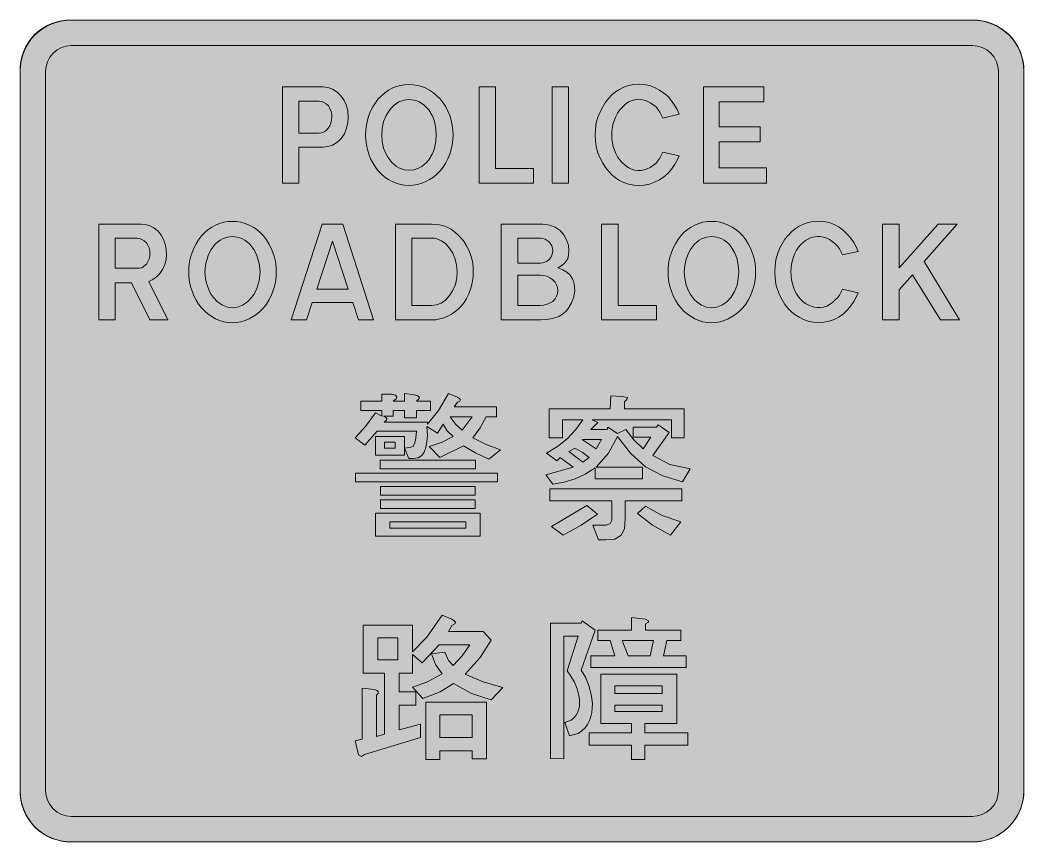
# Model space of a CAD drawing. Header units: metres. Extents: x 129 to 441, y 8 to 264.
import ezdxf

# ---------------------------------------------------------------- set-up
doc = ezdxf.new("R2010")
doc.units = ezdxf.units.M
for name, color, linetype, true_color in [('FILL_BLUE_0000FF', 7, 'Continuous', 0x0000ff), ('FILL_WHITE_FFFFFF', 7, 'Continuous', 0xffffff), ('STROKE_BLUE_0000FF', 7, 'Continuous', 0x0000ff), ('STROKE_WHITE_FFFFFF', 7, 'Continuous', 0xffffff)]:
    doc.layers.add(name, color=color, linetype=linetype, true_color=true_color)

msp = doc.modelspace()

# ---------------------------------------------------------------- hatches: boundary and pattern name
at = {"layer": 'FILL_BLUE_0000FF', "true_color": 0x0000ff}
h = msp.add_hatch(color=7, dxfattribs=at)
h.dxf.hatch_style = 1
h.paths.add_polyline_path([(424.98, 255.6), (426.38, 255.46), (427.84, 255.04), (429.26, 254.31), (430.56, 253.26), (431.61, 251.98), (432.34, 250.61), (432.76, 249.16), (432.9, 247.68), (432.9, 24.3), (432.76, 22.93), (432.36, 21.42), (431.53, 20), (430.56, 18.72), (429.21, 17.69), (427.86, 16.92), (426.35, 16.52), (424.98, 16.38), (144.9, 16.38), (143.42, 16.52), (141.97, 16.94), (140.6, 17.67), (139.32, 18.72), (138.27, 20.02), (137.54, 21.44), (137.12, 22.9), (136.98, 24.3), (136.98, 247.68), (137.12, 249.16), (137.54, 250.61), (138.27, 251.98), (139.32, 253.26), (140.6, 254.31), (141.97, 255.04), (143.42, 255.46), (144.9, 255.6), (424.98, 255.6)])
at = {"layer": 'FILL_WHITE_FFFFFF', "true_color": 0xffffff}
h = msp.add_hatch(color=7, dxfattribs=at)
h.dxf.hatch_style = 1
h.paths.add_polyline_path([(440.75, 22.92), (440.55, 21.49), (440.21, 20.02), (439.74, 18.54), (439.03, 17.09), (438.21, 15.71), (437.26, 14.39), (436.14, 13.14), (434.89, 12.02), (433.57, 11.07), (432.19, 10.26), (430.74, 9.54), (429.26, 9.07), (427.79, 8.73), (426.36, 8.53), (424.98, 8.46), (144.9, 8.46), (143.41, 8.53), (141.93, 8.73), (140.44, 9.07), (138.96, 9.54), (137.51, 10.26), (136.12, 11.07), (134.81, 12.02), (133.56, 13.14), (132.52, 14.39), (131.58, 15.71), (130.78, 17.09), (130.14, 18.54), (129.59, 20.02), (129.26, 21.49), (129.1, 22.92), (129.06, 24.3), (129.06, 247.68), (129.1, 249.17), (129.26, 250.65), (129.59, 252.14), (130.14, 253.62), (130.78, 255.07), (131.58, 256.46), (132.52, 257.77), (133.56, 259.02), (134.81, 260.06), (136.12, 261), (137.51, 261.81), (138.96, 262.44), (140.44, 262.99), (141.93, 263.32), (143.41, 263.48), (144.9, 263.52), (424.98, 263.52), (426.36, 263.48), (427.79, 263.32), (429.26, 262.99), (430.74, 262.44), (432.19, 261.81), (433.57, 261), (434.89, 260.06), (436.14, 259.02), (437.26, 257.77), (438.21, 256.46), (439.03, 255.07), (439.74, 253.62), (440.21, 252.14), (440.55, 250.65), (440.75, 249.17), (440.82, 247.68), (440.82, 24.3), (440.75, 22.92)])
h = msp.add_hatch(color=7, dxfattribs=at)
h.dxf.hatch_style = 1
h.paths.add_polyline_path([(252.5, 243.24), (253.79, 242.88), (255.04, 242.37), (256.25, 241.73), (257.41, 240.96), (258.51, 240.06), (259.56, 239.04), (260.45, 237.85), (261.24, 236.59), (261.92, 235.26), (262.48, 233.87), (262.93, 232.42), (263.26, 230.94), (263.45, 229.42), (263.52, 227.88), (263.45, 226.34), (263.26, 224.82), (262.93, 223.34), (262.48, 221.9), (261.92, 220.5), (261.24, 219.17), (260.45, 217.91), (259.56, 216.72), (258.51, 215.7), (257.41, 214.8), (256.25, 214.03), (255.04, 213.39), (253.79, 212.89), (252.5, 212.52), (251.18, 212.3), (249.84, 212.22), (248.5, 212.3), (247.18, 212.52), (245.9, 212.89), (244.66, 213.39), (243.48, 214.03), (242.35, 214.8), (241.29, 215.7), (240.3, 216.72), (239.41, 217.91), (238.62, 219.17), (237.94, 220.5), (237.37, 221.9), (236.93, 223.34), (236.6, 224.82), (236.41, 226.34), (236.34, 227.88), (236.41, 229.42), (236.6, 230.94), (236.93, 232.42), (237.37, 233.87), (237.94, 235.26), (238.62, 236.59), (239.41, 237.85), (240.3, 239.04), (241.29, 240.06), (242.35, 240.96), (243.48, 241.73), (244.66, 242.37), (245.9, 242.88), (247.18, 243.24), (248.5, 243.47), (249.84, 243.54), (251.18, 243.47), (252.5, 243.24)])
h.paths.add_polyline_path([(246.73, 238.12), (245.97, 237.67), (245.23, 237.11), (244.54, 236.43), (243.9, 235.62), (243.29, 234.78), (242.77, 233.89), (241.92, 232.02), (241.51, 229.88), (241.38, 227.88), (241.51, 225.88), (241.92, 223.74), (242.77, 221.87), (243.29, 220.98), (243.9, 220.14), (244.54, 219.33), (245.23, 218.65), (245.97, 218.09), (246.73, 217.64), (248.3, 217.08), (249.84, 216.9), (251.45, 217.08), (252.25, 217.31), (253.03, 217.64), (253.8, 218.09), (254.55, 218.65), (255.27, 219.33), (255.96, 220.14), (256.99, 221.87), (257.43, 222.8), (257.76, 223.74), (258.16, 225.88), (258.3, 227.88), (258.16, 229.88), (257.76, 232.02), (257.43, 232.96), (256.99, 233.89), (255.96, 235.62), (255.27, 236.43), (254.55, 237.11), (253.8, 237.67), (253.03, 238.12), (252.25, 238.45), (251.45, 238.68), (249.84, 238.86), (248.3, 238.68), (246.73, 238.12)], flags=16)
h = msp.add_hatch(color=7, dxfattribs=at)
h.dxf.hatch_style = 1
h.paths.add_polyline_path([(327.73, 234.97), (326.52, 236.7), (324.79, 237.89), (323.86, 238.35), (322.92, 238.68), (321.87, 238.88), (320.87, 238.93), (319.91, 238.81), (318.96, 238.5), (318.08, 238.14), (317.29, 237.62), (315.9, 236.34), (315.2, 235.54), (314.59, 234.64), (314.06, 233.65), (313.63, 232.58), (313.29, 231.46), (313.04, 230.29), (312.89, 229.09), (312.84, 227.88), (312.89, 226.67), (313.04, 225.47), (313.29, 224.3), (313.63, 223.18), (314.06, 222.11), (314.59, 221.12), (315.2, 220.22), (315.9, 219.42), (317.29, 218.14), (318.08, 217.62), (318.96, 217.26), (319.91, 216.95), (320.87, 216.83), (321.87, 216.88), (322.92, 217.08), (323.86, 217.34), (324.79, 217.8), (326.52, 219.06), (327.73, 220.7), (328.68, 222.48), (333.72, 221.4), (333.11, 220.03), (332.35, 218.63), (331.42, 217.27), (330.3, 216), (329.02, 214.88), (327.62, 213.95), (326.12, 213.19), (324.54, 212.58), (322.92, 212.28), (321.3, 212.18), (319.68, 212.28), (318.06, 212.58), (316.61, 213.08), (315.25, 213.75), (313.98, 214.56), (312.84, 215.46), (311.87, 216.5), (310.9, 217.73), (310, 219.13), (309.24, 220.68), (308.53, 222.36), (308.02, 224.15), (307.72, 226), (307.62, 227.88), (307.72, 229.77), (308.02, 231.62), (308.53, 233.4), (309.24, 235.08), (310, 236.63), (310.9, 238.03), (311.87, 239.26), (312.84, 240.3), (313.98, 241.21), (315.25, 242.01), (316.61, 242.68), (318.06, 243.18), (319.68, 243.48), (321.3, 243.59), (322.92, 243.48), (324.54, 243.18), (326.12, 242.57), (327.62, 241.81), (329.02, 240.88), (330.3, 239.76), (331.42, 238.49), (332.35, 237.13), (333.11, 235.74), (333.72, 234.36), (328.68, 233.1), (327.73, 234.97)])
h = msp.add_hatch(color=7, dxfattribs=at)
h.dxf.hatch_style = 1
h.paths.add_polyline_path([(226.12, 242.06), (227.5, 241.15), (228.78, 239.94), (229.72, 238.57), (230.4, 236.97), (230.8, 235.23), (230.94, 233.46), (230.83, 231.69), (230.47, 229.93), (229.8, 228.27), (229.34, 227.51), (228.78, 226.8), (228.15, 226.12), (227.48, 225.54), (226.06, 224.71), (224.6, 224.24), (223.2, 224.1), (215.64, 224.1), (215.64, 212.94), (210.6, 212.94), (210.6, 242.82), (223.2, 242.82), (224.68, 242.62), (226.12, 242.06)])
h.paths.add_polyline_path([(221.94, 228.42), (222.73, 228.53), (223.47, 228.83), (224.14, 229.3), (224.73, 229.93), (225.22, 230.68), (225.58, 231.53), (225.82, 232.47), (225.9, 233.46), (225.83, 234.3), (225.63, 235.17), (225.29, 236.04), (224.82, 236.88), (224.12, 237.49), (223.38, 237.94), (222.64, 238.22), (221.94, 238.32), (215.64, 238.32), (215.64, 228.42), (221.94, 228.42)], flags=16)
h = msp.add_hatch(color=7, dxfattribs=at)
h.dxf.hatch_style = 1
h.paths.add_polyline_path([(271.62, 242.82), (276.66, 242.82), (276.66, 217.44), (288.54, 217.44), (288.54, 212.94), (271.62, 212.94), (271.62, 242.82)])
h = msp.add_hatch(color=7, dxfattribs=at)
h.dxf.hatch_style = 1
h.paths.add_polyline_path([(299.34, 242.82), (299.34, 212.94), (294.3, 212.94), (294.3, 242.82), (299.34, 242.82)])
h = msp.add_hatch(color=7, dxfattribs=at)
h.dxf.hatch_style = 1
h.paths.add_polyline_path([(341.28, 242.82), (360, 242.82), (360, 238.14), (346.14, 238.14), (346.14, 230.4), (358.92, 230.4), (358.92, 225.72), (346.14, 225.72), (346.14, 217.62), (360.9, 217.62), (360.9, 212.94), (341.28, 212.94), (341.28, 242.82)])
h = msp.add_hatch(color=7, dxfattribs=at)
h.dxf.hatch_style = 1
h.paths.add_polyline_path([(166.68, 200.16), (168.03, 200.05), (169.36, 199.69), (170.65, 199.02), (171.9, 198), (172.88, 196.8), (173.63, 195.41), (174.15, 193.93), (174.42, 192.42), (174.55, 190.8), (174.42, 189.2), (174.02, 187.64), (173.34, 186.12), (172.46, 184.87), (171.45, 183.83), (170.3, 182.98), (169.02, 182.34), (174.96, 170.46), (169.38, 170.46), (163.62, 181.98), (158.58, 181.98), (158.58, 170.46), (153.54, 170.46), (153.54, 200.16), (166.68, 200.16)])
h.paths.add_polyline_path([(166.14, 186.5), (166.86, 186.66), (168.3, 187.74), (168.77, 188.55), (169.11, 189.38), (169.31, 190.25), (169.38, 191.16), (169.31, 192), (169.11, 192.85), (168.77, 193.67), (168.3, 194.4), (167.6, 195.01), (166.86, 195.46), (166.12, 195.74), (165.42, 195.84), (158.58, 195.84), (158.58, 186.48), (165.42, 186.48), (166.14, 186.5)], flags=16)
h = msp.add_hatch(color=7, dxfattribs=at)
h.dxf.hatch_style = 1
h.paths.add_polyline_path([(197.62, 200.76), (198.93, 200.4), (200.21, 199.89), (201.43, 199.25), (202.58, 198.48), (203.67, 197.58), (204.66, 196.56), (205.55, 195.37), (206.34, 194.11), (207.02, 192.78), (207.59, 191.39), (208.03, 189.94), (208.36, 188.46), (208.55, 186.94), (208.62, 185.4), (208.55, 183.85), (208.36, 182.32), (208.03, 180.81), (207.59, 179.35), (207.02, 177.95), (206.34, 176.62), (205.55, 175.38), (204.66, 174.24), (203.67, 173.21), (202.58, 172.29), (201.43, 171.49), (200.21, 170.82), (198.93, 170.28), (197.62, 169.89), (196.29, 169.64), (194.94, 169.56), (193.6, 169.64), (192.29, 169.89), (191, 170.28), (189.77, 170.82), (188.58, 171.49), (187.45, 172.29), (186.39, 173.21), (185.4, 174.24), (184.51, 175.38), (183.72, 176.62), (183.04, 177.95), (182.48, 179.35), (182.03, 180.81), (181.7, 182.32), (181.51, 183.85), (181.44, 185.4), (181.51, 186.94), (181.7, 188.46), (182.03, 189.94), (182.48, 191.39), (183.04, 192.78), (183.72, 194.11), (184.51, 195.37), (185.4, 196.56), (186.39, 197.58), (187.45, 198.48), (188.58, 199.25), (189.77, 199.89), (191, 200.4), (192.29, 200.76), (193.6, 200.99), (194.94, 201.06), (196.29, 200.99), (197.62, 200.76)])
h.paths.add_polyline_path([(191.9, 195.64), (191.15, 195.19), (190.41, 194.63), (189.69, 193.95), (189, 193.14), (188.39, 192.3), (187.9, 191.39), (187.51, 190.41), (187.2, 189.36), (186.86, 188.39), (186.64, 187.38), (186.48, 185.4), (186.64, 183.33), (186.86, 182.31), (187.2, 181.26), (187.9, 179.3), (188.39, 178.35), (189, 177.48), (190.41, 176.06), (191.9, 175.05), (193.43, 174.44), (194.94, 174.24), (195.75, 174.29), (196.55, 174.44), (198.14, 175.05), (199.65, 176.06), (201.06, 177.48), (201.67, 178.32), (202.16, 179.24), (202.55, 180.21), (202.86, 181.26), (203.2, 182.31), (203.42, 183.33), (203.58, 185.4), (203.42, 187.38), (203.2, 188.39), (202.86, 189.36), (202.55, 190.41), (202.16, 191.39), (201.67, 192.3), (201.06, 193.14), (200.37, 193.95), (199.65, 194.63), (198.9, 195.19), (198.14, 195.64), (197.35, 195.97), (196.55, 196.2), (194.94, 196.38), (193.43, 196.2), (191.9, 195.64)], flags=16)
h = msp.add_hatch(color=7, dxfattribs=at)
h.dxf.hatch_style = 1
h.paths.add_polyline_path([(238.86, 170.46), (234.18, 170.46), (232.38, 175.86), (219.78, 175.86), (217.98, 170.46), (213.3, 170.46), (222.84, 200.16), (229.32, 200.16), (238.86, 170.46)])
h.paths.add_polyline_path([(221.22, 180), (230.94, 180), (226.08, 194.94), (221.22, 180)], flags=16)
h = msp.add_hatch(color=7, dxfattribs=at)
h.dxf.hatch_style = 1
h.paths.add_polyline_path([(259.29, 199.98), (260.51, 199.71), (261.72, 199.26), (262.9, 198.63), (264.02, 197.82), (265.06, 196.88), (266.04, 195.84), (266.95, 194.7), (267.75, 193.46), (268.42, 192.15), (268.92, 190.8), (269.36, 189.45), (269.64, 188.1), (269.78, 186.75), (269.82, 185.4), (269.76, 183.93), (269.58, 182.48), (269.29, 181.06), (268.88, 179.69), (268.34, 178.36), (267.69, 177.1), (266.93, 175.9), (266.04, 174.78), (265.11, 173.82), (264.1, 172.97), (263.01, 172.23), (261.86, 171.61), (260.65, 171.12), (259.41, 170.76), (258.14, 170.54), (256.86, 170.46), (245.7, 170.46), (245.7, 200.16), (256.86, 200.16), (258.08, 200.12), (259.29, 199.98)])
h.paths.add_polyline_path([(250.74, 174.96), (256.86, 174.96), (258.34, 175.14), (259.79, 175.68), (261.16, 176.63), (262.44, 178.02), (263.48, 179.66), (263.91, 180.53), (264.24, 181.44), (264.65, 183.49), (264.78, 185.4), (264.62, 187.41), (264.15, 189.36), (263.41, 191.17), (262.44, 192.78), (261.26, 194.09), (259.92, 195.05), (258.44, 195.64), (257.66, 195.79), (256.86, 195.84), (250.74, 195.84), (250.74, 174.96)], flags=16)
h = msp.add_hatch(color=7, dxfattribs=at)
h.dxf.hatch_style = 1
h.paths.add_polyline_path([(299.9, 184.36), (300.6, 183.24), (300.94, 182.4), (301.16, 181.51), (301.32, 179.64), (300.99, 177.63), (300.31, 175.73), (299.32, 174.02), (298.73, 173.28), (298.08, 172.62), (297.24, 172.01), (296.34, 171.52), (294.46, 170.87), (292.54, 170.55), (290.7, 170.46), (278.46, 170.46), (278.46, 200.16), (289.08, 200.16), (291.45, 200.23), (292.51, 200.12), (293.49, 199.91), (294.4, 199.61), (295.26, 199.22), (296.82, 198.18), (297.93, 196.84), (298.78, 195.3), (299.33, 193.62), (299.52, 191.88), (299.41, 190.71), (299.16, 189.54), (298.66, 188.66), (297.97, 187.9), (297.11, 187.24), (296.1, 186.66), (297.61, 186.05), (298.89, 185.29), (299.9, 184.36)])
h.paths.add_polyline_path([(292.05, 188.37), (292.72, 188.71), (293.4, 189.18), (293.87, 189.86), (294.21, 190.53), (294.41, 191.21), (294.48, 191.88), (294.4, 192.67), (294.17, 193.41), (293.81, 194.08), (293.33, 194.67), (292.77, 195.16), (292.13, 195.53), (291.43, 195.76), (290.7, 195.84), (283.68, 195.84), (283.68, 188.1), (290.7, 188.1), (291.37, 188.17), (292.05, 188.37)], flags=16)
h.paths.add_polyline_path([(292.72, 175.32), (293.64, 175.72), (294.48, 176.22), (295.19, 176.96), (295.69, 177.8), (296, 178.7), (296.1, 179.64), (296, 180.48), (295.69, 181.33), (295.19, 182.15), (294.48, 182.88), (293.61, 183.56), (292.66, 184.01), (291.67, 184.25), (290.7, 184.32), (283.68, 184.32), (283.68, 174.96), (290.7, 174.96), (291.75, 175.06), (292.72, 175.32)], flags=16)
h = msp.add_hatch(color=7, dxfattribs=at)
h.dxf.hatch_style = 1
h.paths.add_polyline_path([(309.6, 200.16), (314.82, 200.16), (314.82, 174.96), (326.7, 174.96), (326.7, 170.46), (309.6, 170.46), (309.6, 200.16)])
h = msp.add_hatch(color=7, dxfattribs=at)
h.dxf.hatch_style = 1
h.paths.add_polyline_path([(346.46, 200.76), (347.75, 200.4), (349, 199.89), (350.21, 199.25), (351.37, 198.48), (352.47, 197.58), (353.52, 196.56), (354.41, 195.37), (355.2, 194.11), (355.88, 192.78), (356.44, 191.39), (356.89, 189.94), (357.22, 188.46), (357.41, 186.94), (357.48, 185.4), (357.41, 183.85), (357.22, 182.32), (356.89, 180.81), (356.44, 179.35), (355.88, 177.95), (355.2, 176.62), (354.41, 175.38), (353.52, 174.24), (352.47, 173.21), (351.37, 172.29), (350.21, 171.49), (349, 170.82), (347.75, 170.28), (346.46, 169.89), (345.14, 169.64), (343.8, 169.56), (342.46, 169.64), (341.14, 169.89), (339.86, 170.28), (338.62, 170.82), (337.44, 171.49), (336.31, 172.29), (335.25, 173.21), (334.26, 174.24), (333.37, 175.38), (332.58, 176.62), (331.9, 177.95), (331.33, 179.35), (330.89, 180.81), (330.56, 182.32), (330.37, 183.85), (330.3, 185.4), (330.37, 186.94), (330.56, 188.46), (330.89, 189.94), (331.33, 191.39), (331.9, 192.78), (332.58, 194.11), (333.37, 195.37), (334.26, 196.56), (335.25, 197.58), (336.31, 198.48), (337.44, 199.25), (338.62, 199.89), (339.86, 200.4), (341.14, 200.76), (342.46, 200.99), (343.8, 201.06), (345.14, 200.99), (346.46, 200.76)])
h.paths.add_polyline_path([(340.69, 195.64), (339.93, 195.19), (339.19, 194.63), (338.5, 193.95), (337.86, 193.14), (337.25, 192.3), (336.73, 191.39), (335.88, 189.36), (335.47, 187.38), (335.34, 185.4), (335.47, 183.33), (335.88, 181.26), (336.73, 179.3), (337.25, 178.35), (337.86, 177.48), (338.5, 176.72), (339.19, 176.06), (339.93, 175.51), (340.69, 175.05), (342.26, 174.44), (343.8, 174.24), (344.61, 174.29), (345.41, 174.44), (346.99, 175.05), (348.51, 176.06), (349.92, 177.48), (350.95, 179.3), (351.72, 181.26), (352.12, 183.33), (352.26, 185.4), (352.12, 187.38), (351.72, 189.36), (351.39, 190.41), (350.95, 191.39), (349.92, 193.14), (349.23, 193.95), (348.51, 194.63), (347.76, 195.19), (346.99, 195.64), (346.21, 195.97), (345.41, 196.2), (343.8, 196.38), (342.26, 196.2), (340.69, 195.64)], flags=16)
h = msp.add_hatch(color=7, dxfattribs=at)
h.dxf.hatch_style = 1
h.paths.add_polyline_path([(383.51, 192.49), (382.89, 193.38), (382.14, 194.22), (380.47, 195.41), (379.56, 195.87), (378.54, 196.2), (377.59, 196.38), (376.65, 196.38), (374.76, 196.02), (373, 195.08), (371.52, 193.86), (370.82, 193.01), (370.21, 192.08), (369.68, 191.09), (369.25, 190.04), (368.91, 188.93), (368.66, 187.79), (368.51, 186.61), (368.46, 185.4), (368.51, 184.14), (368.66, 182.91), (368.91, 181.73), (369.25, 180.61), (369.68, 179.54), (370.21, 178.54), (370.82, 177.61), (371.52, 176.76), (372.23, 176.12), (373, 175.57), (373.85, 175.12), (374.76, 174.78), (375.7, 174.47), (376.65, 174.33), (377.59, 174.33), (378.54, 174.42), (379.56, 174.76), (380.47, 175.23), (381.32, 175.84), (382.14, 176.58), (382.89, 177.32), (383.51, 178.16), (384.48, 180), (389.34, 178.92), (388.73, 177.55), (387.97, 176.15), (387.04, 174.79), (385.92, 173.52), (384.74, 172.38), (383.4, 171.41), (381.92, 170.64), (380.34, 170.1), (378.69, 169.72), (377.03, 169.63), (375.4, 169.77), (373.86, 170.1), (372.34, 170.6), (370.98, 171.27), (369.76, 172.08), (368.64, 172.98), (367.59, 174.02), (366.61, 175.25), (365.7, 176.65), (364.86, 178.2), (364.26, 179.86), (363.8, 181.6), (363.52, 183.44), (363.42, 185.4), (363.52, 187.29), (363.8, 189.14), (364.26, 190.92), (364.86, 192.6), (365.7, 194.13), (366.61, 195.48), (367.59, 196.7), (368.64, 197.82), (369.76, 198.73), (370.98, 199.53), (372.34, 200.2), (373.86, 200.7), (375.4, 201), (377.03, 201.11), (378.69, 201), (380.34, 200.7), (381.92, 200.06), (383.4, 199.24), (384.74, 198.25), (385.92, 197.1), (387.04, 195.85), (387.97, 194.54), (388.73, 193.15), (389.34, 191.7), (384.48, 190.62), (383.51, 192.49)])
h = msp.add_hatch(color=7, dxfattribs=at)
h.dxf.hatch_style = 1
h.paths.add_polyline_path([(406.26, 184.5), (402.12, 179.82), (402.12, 170.46), (396.9, 170.46), (396.9, 200.16), (402.12, 200.16), (402.12, 186.66), (414.18, 200.16), (420.12, 200.16), (409.86, 188.64), (420.84, 170.46), (414.9, 170.46), (406.26, 184.5)])
h = msp.add_hatch(color=7, dxfattribs=at)
h.dxf.hatch_style = 1
h.paths.add_polyline_path([(241.38, 147.42), (244.44, 147.42), (245.7, 147.06), (246.06, 146.52), (245.88, 145.98), (244.98, 145.26), (248.4, 145.26), (248.4, 147.6), (251.46, 147.24), (252.54, 146.88), (253.08, 146.34), (252.9, 145.98), (252.18, 145.26), (256.5, 145.26), (256.5, 142.38), (252.18, 142.38), (252.18, 140.04), (248.4, 140.04), (248.4, 142.38), (244.98, 142.38), (244.98, 140.58), (241.92, 140.58), (242.64, 140.22), (243, 139.86), (242.82, 139.32), (242.1, 138.78), (255.6, 138.78), (255.6, 138.06), (259.02, 142.38), (262.08, 147.6), (264.96, 146.52), (265.68, 145.98), (265.86, 145.62), (265.68, 145.26), (264.96, 144.9), (263.88, 143.46), (277.02, 143.46), (277.02, 140.4), (273.78, 140.4), (271.98, 136.98), (269.64, 133.92), (273.78, 131.76), (278.28, 130.14), (274.68, 127.26), (270.54, 129.24), (266.76, 131.4), (259.38, 127.8), (256.14, 131.22), (260.1, 132.48), (263.52, 134.28), (261.72, 136.08), (260.46, 138.06), (258.66, 135.36), (255.42, 137.34), (255.6, 134.64), (255.42, 132.66), (255.06, 130.86), (254.52, 129.42), (253.8, 128.34), (252.72, 127.62), (251.28, 127.44), (249.84, 127.44), (248.4, 130.68), (250.02, 130.86), (251.1, 131.22), (251.64, 132.3), (252, 133.74), (252.18, 135.9), (239.94, 135.9), (236.16, 131.58), (233.1, 133.92), (236.34, 137.34), (239.4, 141.66), (241.38, 140.58), (241.38, 142.38), (234.9, 142.38), (234.9, 145.26), (241.38, 145.26), (241.38, 147.42)])
h.paths.add_polyline_path([(266.4, 136.26), (269.46, 140.4), (262.62, 140.4), (264.24, 138.06), (266.4, 136.26)], flags=16)
h = msp.add_hatch(color=7, dxfattribs=at)
h.dxf.hatch_style = 1
h.paths.add_polyline_path([(317.7, 146.34), (317.52, 145.8), (316.8, 145.08), (316.8, 142.92), (335.34, 142.92), (335.34, 133.92), (331.38, 133.92), (331.38, 139.5), (306.72, 139.5), (308.52, 138.6), (306.36, 136.44), (311.4, 136.44), (311.58, 137.16), (314.64, 135.18), (317.16, 136.44), (319.68, 133.2), (322.56, 130.5), (324.9, 134.1), (319.5, 134.1), (319.5, 137.16), (326.7, 137.16), (327.24, 137.88), (330.66, 135.54), (325.62, 128.34), (330.84, 125.64), (337.14, 124.2), (334.8, 120.24), (328.68, 122.04), (323.28, 124.92), (318.6, 129.06), (314.64, 134.28), (311.76, 129.06), (307.98, 124.74), (322.38, 124.74), (322.38, 121.14), (307.62, 121.14), (307.62, 124.56), (304.56, 122.58), (301.5, 121.14), (298.08, 120.06), (294.48, 119.52), (292.32, 122.4), (300.78, 124.74), (296.82, 127.8), (295.74, 126.72), (292.5, 129.06), (295.92, 131.22), (298.98, 133.56), (301.68, 136.44), (303.84, 139.5), (297.54, 139.5), (297.54, 133.92), (293.4, 133.92), (293.4, 142.92), (312.3, 142.92), (312.48, 146.88), (315.9, 146.7), (317.16, 146.52), (317.7, 146.34)])
h.paths.add_polyline_path([(303.66, 133.38), (307.98, 130.5), (309.6, 133.38), (303.66, 133.38)], flags=16)
h.paths.add_polyline_path([(305.82, 127.8), (303.66, 129.42), (301.32, 130.68), (299.52, 129.6), (303.84, 126.36), (305.82, 127.8)], flags=16)
h = msp.add_hatch(color=7, dxfattribs=at)
h.dxf.hatch_style = 1
h.paths.add_polyline_path([(248.4, 128.52), (239.4, 128.52), (239.4, 134.28), (248.4, 134.28), (248.4, 128.52)])
h.paths.add_polyline_path([(245.52, 132.48), (242.28, 132.48), (242.28, 130.68), (245.52, 130.68), (245.52, 132.48)], flags=16)
h = msp.add_hatch(color=7, dxfattribs=at)
h.dxf.hatch_style = 1
h.paths.add_polyline_path([(270.54, 126.9), (270.54, 124.2), (240.84, 124.2), (240.84, 126.9), (270.54, 126.9)])
h = msp.add_hatch(color=7, dxfattribs=at)
h.dxf.hatch_style = 1
h.paths.add_polyline_path([(277.38, 122.94), (277.38, 120.24), (233.28, 120.24), (233.28, 122.94), (277.38, 122.94)])
h = msp.add_hatch(color=7, dxfattribs=at)
h.dxf.hatch_style = 1
h.paths.add_polyline_path([(270.36, 118.8), (270.36, 116.1), (241.02, 116.1), (241.02, 118.8), (270.36, 118.8)])
h = msp.add_hatch(color=7, dxfattribs=at)
h.dxf.hatch_style = 1
h.paths.add_polyline_path([(334.62, 118.08), (334.62, 114.3), (316.98, 114.3), (316.98, 108.72), (316.8, 105.66), (315.72, 103.68), (313.74, 102.42), (311.04, 102.24), (308.7, 102.24), (306.9, 106.74), (311.22, 106.74), (312.3, 107.28), (312.84, 108.36), (312.84, 114.3), (293.58, 114.3), (293.58, 118.08), (334.62, 118.08)])
h = msp.add_hatch(color=7, dxfattribs=at)
h.dxf.hatch_style = 1
h.paths.add_polyline_path([(270.36, 114.66), (270.36, 111.96), (241.02, 111.96), (241.02, 114.66), (270.36, 114.66)])
h = msp.add_hatch(color=7, dxfattribs=at)
h.dxf.hatch_style = 1
h.paths.add_polyline_path([(303.3, 106.74), (297.72, 103.68), (294.12, 106.38), (305.1, 112.86), (308.34, 110.16), (303.3, 106.74)])
h = msp.add_hatch(color=7, dxfattribs=at)
h.dxf.hatch_style = 1
h.paths.add_polyline_path([(328.5, 109.8), (334.26, 107.82), (331.02, 103.68), (325.44, 106.74), (320.76, 110.34), (323.28, 112.68), (328.5, 109.8)])
h = msp.add_hatch(color=7, dxfattribs=at)
h.dxf.hatch_style = 1
h.paths.add_polyline_path([(271.98, 103.32), (239.4, 103.32), (239.4, 110.52), (271.98, 110.52), (271.98, 103.32)])
h.paths.add_polyline_path([(267.48, 107.82), (243.9, 107.82), (243.9, 105.84), (267.48, 105.84), (267.48, 107.82)], flags=16)
h = msp.add_hatch(color=7, dxfattribs=at)
h.dxf.hatch_style = 1
h.paths.add_polyline_path([(250.92, 75.78), (250.92, 67.5), (255.42, 72), (260.1, 78.84), (263.16, 77.58), (263.88, 77.04), (264.24, 76.68), (264.06, 76.14), (263.16, 75.6), (262.08, 73.8), (272.88, 73.8), (275.4, 71.1), (271.98, 65.7), (267.3, 60.48), (272.88, 58.14), (279, 56.34), (275.4, 52.56), (269.28, 54.54), (263.7, 57.6), (259.56, 55.08), (254.16, 52.92), (250.92, 56.52), (255.6, 58.14), (260.1, 60.66), (258.12, 63.54), (256.86, 66.78), (261, 67.32), (262.08, 64.8), (263.52, 63.18), (266.4, 66.24), (268.74, 69.66), (259.2, 69.66), (253.98, 64.08), (250.92, 66.6), (250.92, 60.84), (246.78, 60.84), (246.78, 55.08), (252, 55.08), (252, 50.94), (246.78, 50.94), (246.78, 43.2), (253.44, 45), (253.44, 40.86), (235.98, 35.64), (235.08, 34.92), (234.18, 35.46), (233.1, 39.78), (235.26, 40.32), (235.26, 56.16), (239.04, 55.8), (239.94, 55.44), (240.3, 55.08), (240.3, 54.54), (239.76, 54), (239.76, 41.22), (242.28, 41.94), (242.28, 60.84), (235.62, 60.84), (235.62, 75.78), (250.92, 75.78)])
h.paths.add_polyline_path([(246.42, 71.82), (240.12, 71.82), (240.12, 64.98), (246.42, 64.98), (246.42, 71.82)], flags=16)
h = msp.add_hatch(color=7, dxfattribs=at)
h.dxf.hatch_style = 1
h.paths.add_polyline_path([(318.96, 78.12), (321.48, 77.76), (323.28, 77.58), (324.18, 77.04), (324.18, 76.68), (323.28, 76.14), (323.28, 74.16), (334.26, 74.16), (334.26, 70.92), (329.94, 70.92), (328.86, 66.24), (335.88, 66.24), (335.88, 62.64), (306.36, 62.64), (306.36, 66.24), (313.74, 66.24), (312.3, 70.92), (308.52, 70.92), (308.52, 74.16), (318.96, 74.16), (318.96, 78.12)])
h.paths.add_polyline_path([(316.08, 70.92), (317.88, 66.24), (324.72, 66.24), (325.8, 70.92), (316.08, 70.92)], flags=16)
h = msp.add_hatch(color=7, dxfattribs=at)
h.dxf.hatch_style = 1
h.paths.add_polyline_path([(293.76, 76.32), (303.3, 76.32), (303.66, 77.04), (307.62, 74.16), (303.3, 61.74), (304.62, 59.55), (305.69, 57), (306.45, 54.25), (306.67, 52.84), (306.79, 51.43), (306.78, 50.03), (306.64, 48.67), (306.36, 47.35), (305.92, 46.1), (305.31, 44.94), (304.53, 43.88), (303.57, 42.93), (302.4, 42.12), (299.7, 41.4), (298.26, 45.54), (300.24, 46.26), (301.08, 47.01), (301.74, 47.84), (302.23, 48.74), (302.57, 49.69), (302.77, 50.69), (302.84, 51.73), (302.8, 52.79), (302.64, 53.86), (302.06, 55.99), (301.2, 58.05), (300.14, 59.93), (298.98, 61.56), (302.4, 72.36), (297.9, 72.36), (297.9, 34.2), (293.76, 34.38), (293.76, 76.32)])
h = msp.add_hatch(color=7, dxfattribs=at)
h.dxf.hatch_style = 1
h.paths.add_polyline_path([(333, 60.48), (333, 45.18), (323.1, 45.18), (323.1, 42.3), (336.42, 42.3), (336.42, 38.52), (323.1, 38.52), (323.1, 34.02), (318.96, 34.02), (318.96, 38.52), (305.82, 38.52), (305.82, 42.3), (318.96, 42.3), (318.96, 45.18), (309.42, 45.18), (309.42, 60.48), (333, 60.48)])
h.paths.add_polyline_path([(313.74, 50.94), (313.74, 48.96), (328.5, 48.96), (328.5, 50.94), (313.74, 50.94)], flags=16)
h.paths.add_polyline_path([(328.5, 56.88), (313.74, 56.88), (313.74, 54.54), (328.5, 54.54), (328.5, 56.88)], flags=16)
h = msp.add_hatch(color=7, dxfattribs=at)
h.dxf.hatch_style = 1
h.paths.add_polyline_path([(273.96, 51.84), (273.96, 34.2), (269.46, 34.2), (269.46, 36.72), (259.38, 36.72), (259.38, 34.02), (255.06, 34.02), (255.06, 51.84), (273.96, 51.84)])
h.paths.add_polyline_path([(269.46, 47.88), (259.38, 47.88), (259.38, 40.86), (269.46, 40.86), (269.46, 47.88)], flags=16)

# ---------------------------------------------------------------- linework, layer by layer
at = {"layer": 'FILL_BLUE_0000FF', "lineweight": 0, "true_color": 0x0000ff}
msp.add_lwpolyline([(424.98, 255.6), (426.38, 255.46), (427.84, 255.04), (429.26, 254.31), (430.56, 253.26), (431.61, 251.98), (432.34, 250.61), (432.76, 249.16), (432.9, 247.68), (432.9, 24.3), (432.76, 22.93), (432.36, 21.42), (431.53, 20), (430.56, 18.72), (429.21, 17.69), (427.86, 16.92), (426.35, 16.52), (424.98, 16.38), (144.9, 16.38), (143.42, 16.52), (141.97, 16.94), (140.6, 17.67), (139.32, 18.72), (138.27, 20.02), (137.54, 21.44), (137.12, 22.9), (136.98, 24.3), (136.98, 247.68), (137.12, 249.16), (137.54, 250.61), (138.27, 251.98), (139.32, 253.26), (140.6, 254.31), (141.97, 255.04), (143.42, 255.46), (144.9, 255.6)], close=True, dxfattribs=at)
at = {"layer": 'FILL_WHITE_FFFFFF', "lineweight": 0, "true_color": 0xffffff}
for points in [[(440.75, 22.92), (440.55, 21.49), (440.21, 20.02), (439.74, 18.54), (439.03, 17.09), (438.21, 15.71), (437.26, 14.39), (436.14, 13.14), (434.89, 12.02), (433.57, 11.07), (432.19, 10.26), (430.74, 9.54), (429.26, 9.07), (427.79, 8.73), (426.36, 8.53), (424.98, 8.46), (144.9, 8.46), (143.41, 8.53), (141.93, 8.73), (140.44, 9.07), (138.96, 9.54), (137.51, 10.26), (136.12, 11.07), (134.81, 12.02), (133.56, 13.14), (132.52, 14.39), (131.58, 15.71), (130.78, 17.09), (130.14, 18.54), (129.59, 20.02), (129.26, 21.49), (129.1, 22.92), (129.06, 24.3), (129.06, 247.68), (129.1, 249.17), (129.26, 250.65), (129.59, 252.14), (130.14, 253.62), (130.78, 255.07), (131.58, 256.46), (132.52, 257.77), (133.56, 259.02), (134.81, 260.06), (136.12, 261), (137.51, 261.81), (138.96, 262.44), (140.44, 262.99), (141.93, 263.32), (143.41, 263.48), (144.9, 263.52), (424.98, 263.52), (426.36, 263.48), (427.79, 263.32), (429.26, 262.99), (430.74, 262.44), (432.19, 261.81), (433.57, 261), (434.89, 260.06), (436.14, 259.02), (437.26, 257.77), (438.21, 256.46), (439.03, 255.07), (439.74, 253.62), (440.21, 252.14), (440.55, 250.65), (440.75, 249.17), (440.82, 247.68), (440.82, 24.3)], [(252.5, 243.24), (253.79, 242.88), (255.04, 242.37), (256.25, 241.73), (257.41, 240.96), (258.51, 240.06), (259.56, 239.04), (260.45, 237.85), (261.24, 236.59), (261.92, 235.26), (262.48, 233.87), (262.93, 232.42), (263.26, 230.94), (263.45, 229.42), (263.52, 227.88), (263.45, 226.34), (263.26, 224.82), (262.93, 223.34), (262.48, 221.9), (261.92, 220.5), (261.24, 219.17), (260.45, 217.91), (259.56, 216.72), (258.51, 215.7), (257.41, 214.8), (256.25, 214.03), (255.04, 213.39), (253.79, 212.89), (252.5, 212.52), (251.18, 212.3), (249.84, 212.22), (248.5, 212.3), (247.18, 212.52), (245.9, 212.89), (244.66, 213.39), (243.48, 214.03), (242.35, 214.8), (241.29, 215.7), (240.3, 216.72), (239.41, 217.91), (238.62, 219.17), (237.94, 220.5), (237.37, 221.9), (236.93, 223.34), (236.6, 224.82), (236.41, 226.34), (236.34, 227.88), (236.41, 229.42), (236.6, 230.94), (236.93, 232.42), (237.37, 233.87), (237.94, 235.26), (238.62, 236.59), (239.41, 237.85), (240.3, 239.04), (241.29, 240.06), (242.35, 240.96), (243.48, 241.73), (244.66, 242.37), (245.9, 242.88), (247.18, 243.24), (248.5, 243.47), (249.84, 243.54), (251.18, 243.47)], [(327.73, 234.97), (326.52, 236.7), (324.79, 237.89), (323.86, 238.35), (322.92, 238.68), (321.87, 238.88), (320.87, 238.93), (319.91, 238.81), (318.96, 238.5), (318.08, 238.14), (317.29, 237.62), (315.9, 236.34), (315.2, 235.54), (314.59, 234.64), (314.06, 233.65), (313.63, 232.58), (313.29, 231.46), (313.04, 230.29), (312.89, 229.09), (312.84, 227.88), (312.89, 226.67), (313.04, 225.47), (313.29, 224.3), (313.63, 223.18), (314.06, 222.11), (314.59, 221.12), (315.2, 220.22), (315.9, 219.42), (317.29, 218.14), (318.08, 217.62), (318.96, 217.26), (319.91, 216.95), (320.87, 216.83), (321.87, 216.88), (322.92, 217.08), (323.86, 217.34), (324.79, 217.8), (326.52, 219.06), (327.73, 220.7), (328.68, 222.48), (333.72, 221.4), (333.11, 220.03), (332.35, 218.63), (331.42, 217.27), (330.3, 216), (329.02, 214.88), (327.62, 213.95), (326.12, 213.19), (324.54, 212.58), (322.92, 212.28), (321.3, 212.18), (319.68, 212.28), (318.06, 212.58), (316.61, 213.08), (315.25, 213.75), (313.98, 214.56), (312.84, 215.46), (311.87, 216.5), (310.9, 217.73), (310, 219.13), (309.24, 220.68), (308.53, 222.36), (308.02, 224.15), (307.72, 226), (307.62, 227.88), (307.72, 229.77), (308.02, 231.62), (308.53, 233.4), (309.24, 235.08), (310, 236.63), (310.9, 238.03), (311.87, 239.26), (312.84, 240.3), (313.98, 241.21), (315.25, 242.01), (316.61, 242.68), (318.06, 243.18), (319.68, 243.48), (321.3, 243.59), (322.92, 243.48), (324.54, 243.18), (326.12, 242.57), (327.62, 241.81), (329.02, 240.88), (330.3, 239.76), (331.42, 238.49), (332.35, 237.13), (333.11, 235.74), (333.72, 234.36), (328.68, 233.1)], [(226.12, 242.06), (227.5, 241.15), (228.78, 239.94), (229.72, 238.57), (230.4, 236.97), (230.8, 235.23), (230.94, 233.46), (230.83, 231.69), (230.47, 229.93), (229.8, 228.27), (229.34, 227.51), (228.78, 226.8), (228.15, 226.12), (227.48, 225.54), (226.06, 224.71), (224.6, 224.24), (223.2, 224.1), (215.64, 224.1), (215.64, 212.94), (210.6, 212.94), (210.6, 242.82), (223.2, 242.82), (224.68, 242.62)], [(271.62, 242.82), (276.66, 242.82), (276.66, 217.44), (288.54, 217.44), (288.54, 212.94), (271.62, 212.94)], [(299.34, 242.82), (299.34, 212.94), (294.3, 212.94), (294.3, 242.82)], [(341.28, 242.82), (360, 242.82), (360, 238.14), (346.14, 238.14), (346.14, 230.4), (358.92, 230.4), (358.92, 225.72), (346.14, 225.72), (346.14, 217.62), (360.9, 217.62), (360.9, 212.94), (341.28, 212.94)], [(221.94, 228.42), (222.73, 228.53), (223.47, 228.83), (224.14, 229.3), (224.73, 229.93), (225.22, 230.68), (225.58, 231.53), (225.82, 232.47), (225.9, 233.46), (225.83, 234.3), (225.63, 235.17), (225.29, 236.04), (224.82, 236.88), (224.12, 237.49), (223.38, 237.94), (222.64, 238.22), (221.94, 238.32), (215.64, 238.32), (215.64, 228.42)], [(246.73, 238.12), (245.97, 237.67), (245.23, 237.11), (244.54, 236.43), (243.9, 235.62), (243.29, 234.78), (242.77, 233.89), (241.92, 232.02), (241.51, 229.88), (241.38, 227.88), (241.51, 225.88), (241.92, 223.74), (242.77, 221.87), (243.29, 220.98), (243.9, 220.14), (244.54, 219.33), (245.23, 218.65), (245.97, 218.09), (246.73, 217.64), (248.3, 217.08), (249.84, 216.9), (251.45, 217.08), (252.25, 217.31), (253.03, 217.64), (253.8, 218.09), (254.55, 218.65), (255.27, 219.33), (255.96, 220.14), (256.99, 221.87), (257.43, 222.8), (257.76, 223.74), (258.16, 225.88), (258.3, 227.88), (258.16, 229.88), (257.76, 232.02), (257.43, 232.96), (256.99, 233.89), (255.96, 235.62), (255.27, 236.43), (254.55, 237.11), (253.8, 237.67), (253.03, 238.12), (252.25, 238.45), (251.45, 238.68), (249.84, 238.86), (248.3, 238.68)], [(166.68, 200.16), (168.03, 200.05), (169.36, 199.69), (170.65, 199.02), (171.9, 198), (172.88, 196.8), (173.63, 195.41), (174.15, 193.93), (174.42, 192.42), (174.55, 190.8), (174.42, 189.2), (174.02, 187.64), (173.34, 186.12), (172.46, 184.87), (171.45, 183.83), (170.3, 182.98), (169.02, 182.34), (174.96, 170.46), (169.38, 170.46), (163.62, 181.98), (158.58, 181.98), (158.58, 170.46), (153.54, 170.46), (153.54, 200.16)], [(197.62, 200.76), (198.93, 200.4), (200.21, 199.89), (201.43, 199.25), (202.58, 198.48), (203.67, 197.58), (204.66, 196.56), (205.55, 195.37), (206.34, 194.11), (207.02, 192.78), (207.59, 191.39), (208.03, 189.94), (208.36, 188.46), (208.55, 186.94), (208.62, 185.4), (208.55, 183.85), (208.36, 182.32), (208.03, 180.81), (207.59, 179.35), (207.02, 177.95), (206.34, 176.62), (205.55, 175.38), (204.66, 174.24), (203.67, 173.21), (202.58, 172.29), (201.43, 171.49), (200.21, 170.82), (198.93, 170.28), (197.62, 169.89), (196.29, 169.64), (194.94, 169.56), (193.6, 169.64), (192.29, 169.89), (191, 170.28), (189.77, 170.82), (188.58, 171.49), (187.45, 172.29), (186.39, 173.21), (185.4, 174.24), (184.51, 175.38), (183.72, 176.62), (183.04, 177.95), (182.48, 179.35), (182.03, 180.81), (181.7, 182.32), (181.51, 183.85), (181.44, 185.4), (181.51, 186.94), (181.7, 188.46), (182.03, 189.94), (182.48, 191.39), (183.04, 192.78), (183.72, 194.11), (184.51, 195.37), (185.4, 196.56), (186.39, 197.58), (187.45, 198.48), (188.58, 199.25), (189.77, 199.89), (191, 200.4), (192.29, 200.76), (193.6, 200.99), (194.94, 201.06), (196.29, 200.99)], [(238.86, 170.46), (234.18, 170.46), (232.38, 175.86), (219.78, 175.86), (217.98, 170.46), (213.3, 170.46), (222.84, 200.16), (229.32, 200.16)], [(259.29, 199.98), (260.51, 199.71), (261.72, 199.26), (262.9, 198.63), (264.02, 197.82), (265.06, 196.88), (266.04, 195.84), (266.95, 194.7), (267.75, 193.46), (268.42, 192.15), (268.92, 190.8), (269.36, 189.45), (269.64, 188.1), (269.78, 186.75), (269.82, 185.4), (269.76, 183.93), (269.58, 182.48), (269.29, 181.06), (268.88, 179.69), (268.34, 178.36), (267.69, 177.1), (266.93, 175.9), (266.04, 174.78), (265.11, 173.82), (264.1, 172.97), (263.01, 172.23), (261.86, 171.61), (260.65, 171.12), (259.41, 170.76), (258.14, 170.54), (256.86, 170.46), (245.7, 170.46), (245.7, 200.16), (256.86, 200.16), (258.08, 200.12)], [(299.9, 184.36), (300.6, 183.24), (300.94, 182.4), (301.16, 181.51), (301.32, 179.64), (300.99, 177.63), (300.31, 175.73), (299.32, 174.02), (298.73, 173.28), (298.08, 172.62), (297.24, 172.01), (296.34, 171.52), (294.46, 170.87), (292.54, 170.55), (290.7, 170.46), (278.46, 170.46), (278.46, 200.16), (289.08, 200.16), (291.45, 200.23), (292.51, 200.12), (293.49, 199.91), (294.4, 199.61), (295.26, 199.22), (296.82, 198.18), (297.93, 196.84), (298.78, 195.3), (299.33, 193.62), (299.52, 191.88), (299.41, 190.71), (299.16, 189.54), (298.66, 188.66), (297.97, 187.9), (297.11, 187.24), (296.1, 186.66), (297.61, 186.05), (298.89, 185.29)], [(309.6, 200.16), (314.82, 200.16), (314.82, 174.96), (326.7, 174.96), (326.7, 170.46), (309.6, 170.46)], [(346.46, 200.76), (347.75, 200.4), (349, 199.89), (350.21, 199.25), (351.37, 198.48), (352.47, 197.58), (353.52, 196.56), (354.41, 195.37), (355.2, 194.11), (355.88, 192.78), (356.44, 191.39), (356.89, 189.94), (357.22, 188.46), (357.41, 186.94), (357.48, 185.4), (357.41, 183.85), (357.22, 182.32), (356.89, 180.81), (356.44, 179.35), (355.88, 177.95), (355.2, 176.62), (354.41, 175.38), (353.52, 174.24), (352.47, 173.21), (351.37, 172.29), (350.21, 171.49), (349, 170.82), (347.75, 170.28), (346.46, 169.89), (345.14, 169.64), (343.8, 169.56), (342.46, 169.64), (341.14, 169.89), (339.86, 170.28), (338.62, 170.82), (337.44, 171.49), (336.31, 172.29), (335.25, 173.21), (334.26, 174.24), (333.37, 175.38), (332.58, 176.62), (331.9, 177.95), (331.33, 179.35), (330.89, 180.81), (330.56, 182.32), (330.37, 183.85), (330.3, 185.4), (330.37, 186.94), (330.56, 188.46), (330.89, 189.94), (331.33, 191.39), (331.9, 192.78), (332.58, 194.11), (333.37, 195.37), (334.26, 196.56), (335.25, 197.58), (336.31, 198.48), (337.44, 199.25), (338.62, 199.89), (339.86, 200.4), (341.14, 200.76), (342.46, 200.99), (343.8, 201.06), (345.14, 200.99)], [(383.51, 192.49), (382.89, 193.38), (382.14, 194.22), (380.47, 195.41), (379.56, 195.87), (378.54, 196.2), (377.59, 196.38), (376.65, 196.38), (374.76, 196.02), (373, 195.08), (371.52, 193.86), (370.82, 193.01), (370.21, 192.08), (369.68, 191.09), (369.25, 190.04), (368.91, 188.93), (368.66, 187.79), (368.51, 186.61), (368.46, 185.4), (368.51, 184.14), (368.66, 182.91), (368.91, 181.73), (369.25, 180.61), (369.68, 179.54), (370.21, 178.54), (370.82, 177.61), (371.52, 176.76), (372.23, 176.12), (373, 175.57), (373.85, 175.12), (374.76, 174.78), (375.7, 174.47), (376.65, 174.33), (377.59, 174.33), (378.54, 174.42), (379.56, 174.76), (380.47, 175.23), (381.32, 175.84), (382.14, 176.58), (382.89, 177.32), (383.51, 178.16), (384.48, 180), (389.34, 178.92), (388.73, 177.55), (387.97, 176.15), (387.04, 174.79), (385.92, 173.52), (384.74, 172.38), (383.4, 171.41), (381.92, 170.64), (380.34, 170.1), (378.69, 169.72), (377.03, 169.63), (375.4, 169.77), (373.86, 170.1), (372.34, 170.6), (370.98, 171.27), (369.76, 172.08), (368.64, 172.98), (367.59, 174.02), (366.61, 175.25), (365.7, 176.65), (364.86, 178.2), (364.26, 179.86), (363.8, 181.6), (363.52, 183.44), (363.42, 185.4), (363.52, 187.29), (363.8, 189.14), (364.26, 190.92), (364.86, 192.6), (365.7, 194.13), (366.61, 195.48), (367.59, 196.7), (368.64, 197.82), (369.76, 198.73), (370.98, 199.53), (372.34, 200.2), (373.86, 200.7), (375.4, 201), (377.03, 201.11), (378.69, 201), (380.34, 200.7), (381.92, 200.06), (383.4, 199.24), (384.74, 198.25), (385.92, 197.1), (387.04, 195.85), (387.97, 194.54), (388.73, 193.15), (389.34, 191.7), (384.48, 190.62)], [(406.26, 184.5), (402.12, 179.82), (402.12, 170.46), (396.9, 170.46), (396.9, 200.16), (402.12, 200.16), (402.12, 186.66), (414.18, 200.16), (420.12, 200.16), (409.86, 188.64), (420.84, 170.46), (414.9, 170.46)], [(166.14, 186.5), (166.86, 186.66), (168.3, 187.74), (168.77, 188.55), (169.11, 189.38), (169.31, 190.25), (169.38, 191.16), (169.31, 192), (169.11, 192.85), (168.77, 193.67), (168.3, 194.4), (167.6, 195.01), (166.86, 195.46), (166.12, 195.74), (165.42, 195.84), (158.58, 195.84), (158.58, 186.48), (165.42, 186.48)], [(191.9, 195.64), (191.15, 195.19), (190.41, 194.63), (189.69, 193.95), (189, 193.14), (188.39, 192.3), (187.9, 191.39), (187.51, 190.41), (187.2, 189.36), (186.86, 188.39), (186.64, 187.38), (186.48, 185.4), (186.64, 183.33), (186.86, 182.31), (187.2, 181.26), (187.9, 179.3), (188.39, 178.35), (189, 177.48), (190.41, 176.06), (191.9, 175.05), (193.43, 174.44), (194.94, 174.24), (195.75, 174.29), (196.55, 174.44), (198.14, 175.05), (199.65, 176.06), (201.06, 177.48), (201.67, 178.32), (202.16, 179.24), (202.55, 180.21), (202.86, 181.26), (203.2, 182.31), (203.42, 183.33), (203.58, 185.4), (203.42, 187.38), (203.2, 188.39), (202.86, 189.36), (202.55, 190.41), (202.16, 191.39), (201.67, 192.3), (201.06, 193.14), (200.37, 193.95), (199.65, 194.63), (198.9, 195.19), (198.14, 195.64), (197.35, 195.97), (196.55, 196.2), (194.94, 196.38), (193.43, 196.2)], [(221.22, 180), (230.94, 180), (226.08, 194.94)], [(250.74, 174.96), (256.86, 174.96), (258.34, 175.14), (259.79, 175.68), (261.16, 176.63), (262.44, 178.02), (263.48, 179.66), (263.91, 180.53), (264.24, 181.44), (264.65, 183.49), (264.78, 185.4), (264.62, 187.41), (264.15, 189.36), (263.41, 191.17), (262.44, 192.78), (261.26, 194.09), (259.92, 195.05), (258.44, 195.64), (257.66, 195.79), (256.86, 195.84), (250.74, 195.84)], [(292.05, 188.37), (292.72, 188.71), (293.4, 189.18), (293.87, 189.86), (294.21, 190.53), (294.41, 191.21), (294.48, 191.88), (294.4, 192.67), (294.17, 193.41), (293.81, 194.08), (293.33, 194.67), (292.77, 195.16), (292.13, 195.53), (291.43, 195.76), (290.7, 195.84), (283.68, 195.84), (283.68, 188.1), (290.7, 188.1), (291.37, 188.17)], [(340.69, 195.64), (339.93, 195.19), (339.19, 194.63), (338.5, 193.95), (337.86, 193.14), (337.25, 192.3), (336.73, 191.39), (335.88, 189.36), (335.47, 187.38), (335.34, 185.4), (335.47, 183.33), (335.88, 181.26), (336.73, 179.3), (337.25, 178.35), (337.86, 177.48), (338.5, 176.72), (339.19, 176.06), (339.93, 175.51), (340.69, 175.05), (342.26, 174.44), (343.8, 174.24), (344.61, 174.29), (345.41, 174.44), (346.99, 175.05), (348.51, 176.06), (349.92, 177.48), (350.95, 179.3), (351.72, 181.26), (352.12, 183.33), (352.26, 185.4), (352.12, 187.38), (351.72, 189.36), (351.39, 190.41), (350.95, 191.39), (349.92, 193.14), (349.23, 193.95), (348.51, 194.63), (347.76, 195.19), (346.99, 195.64), (346.21, 195.97), (345.41, 196.2), (343.8, 196.38), (342.26, 196.2)], [(292.72, 175.32), (293.64, 175.72), (294.48, 176.22), (295.19, 176.96), (295.69, 177.8), (296, 178.7), (296.1, 179.64), (296, 180.48), (295.69, 181.33), (295.19, 182.15), (294.48, 182.88), (293.61, 183.56), (292.66, 184.01), (291.67, 184.25), (290.7, 184.32), (283.68, 184.32), (283.68, 174.96), (290.7, 174.96), (291.75, 175.06)], [(241.38, 147.42), (244.44, 147.42), (245.7, 147.06), (246.06, 146.52), (245.88, 145.98), (244.98, 145.26), (248.4, 145.26), (248.4, 147.6), (251.46, 147.24), (252.54, 146.88), (253.08, 146.34), (252.9, 145.98), (252.18, 145.26), (256.5, 145.26), (256.5, 142.38), (252.18, 142.38), (252.18, 140.04), (248.4, 140.04), (248.4, 142.38), (244.98, 142.38), (244.98, 140.58), (241.92, 140.58), (242.64, 140.22), (243, 139.86), (242.82, 139.32), (242.1, 138.78), (255.6, 138.78), (255.6, 138.06), (259.02, 142.38), (262.08, 147.6), (264.96, 146.52), (265.68, 145.98), (265.86, 145.62), (265.68, 145.26), (264.96, 144.9), (263.88, 143.46), (277.02, 143.46), (277.02, 140.4), (273.78, 140.4), (271.98, 136.98), (269.64, 133.92), (273.78, 131.76), (278.28, 130.14), (274.68, 127.26), (270.54, 129.24), (266.76, 131.4), (259.38, 127.8), (256.14, 131.22), (260.1, 132.48), (263.52, 134.28), (261.72, 136.08), (260.46, 138.06), (258.66, 135.36), (255.42, 137.34), (255.6, 134.64), (255.42, 132.66), (255.06, 130.86), (254.52, 129.42), (253.8, 128.34), (252.72, 127.62), (251.28, 127.44), (249.84, 127.44), (248.4, 130.68), (250.02, 130.86), (251.1, 131.22), (251.64, 132.3), (252, 133.74), (252.18, 135.9), (239.94, 135.9), (236.16, 131.58), (233.1, 133.92), (236.34, 137.34), (239.4, 141.66), (241.38, 140.58), (241.38, 142.38), (234.9, 142.38), (234.9, 145.26), (241.38, 145.26)], [(317.7, 146.34), (317.52, 145.8), (316.8, 145.08), (316.8, 142.92), (335.34, 142.92), (335.34, 133.92), (331.38, 133.92), (331.38, 139.5), (306.72, 139.5), (308.52, 138.6), (306.36, 136.44), (311.4, 136.44), (311.58, 137.16), (314.64, 135.18), (317.16, 136.44), (319.68, 133.2), (322.56, 130.5), (324.9, 134.1), (319.5, 134.1), (319.5, 137.16), (326.7, 137.16), (327.24, 137.88), (330.66, 135.54), (325.62, 128.34), (330.84, 125.64), (337.14, 124.2), (334.8, 120.24), (328.68, 122.04), (323.28, 124.92), (318.6, 129.06), (314.64, 134.28), (311.76, 129.06), (307.98, 124.74), (322.38, 124.74), (322.38, 121.14), (307.62, 121.14), (307.62, 124.56), (304.56, 122.58), (301.5, 121.14), (298.08, 120.06), (294.48, 119.52), (292.32, 122.4), (300.78, 124.74), (296.82, 127.8), (295.74, 126.72), (292.5, 129.06), (295.92, 131.22), (298.98, 133.56), (301.68, 136.44), (303.84, 139.5), (297.54, 139.5), (297.54, 133.92), (293.4, 133.92), (293.4, 142.92), (312.3, 142.92), (312.48, 146.88), (315.9, 146.7), (317.16, 146.52)], [(266.4, 136.26), (269.46, 140.4), (262.62, 140.4), (264.24, 138.06)], [(248.4, 128.52), (239.4, 128.52), (239.4, 134.28), (248.4, 134.28)], [(245.52, 132.48), (242.28, 132.48), (242.28, 130.68), (245.52, 130.68)], [(303.66, 133.38), (307.98, 130.5), (309.6, 133.38)], [(305.82, 127.8), (303.66, 129.42), (301.32, 130.68), (299.52, 129.6), (303.84, 126.36)], [(270.54, 126.9), (270.54, 124.2), (240.84, 124.2), (240.84, 126.9)], [(277.38, 122.94), (277.38, 120.24), (233.28, 120.24), (233.28, 122.94)], [(270.36, 118.8), (270.36, 116.1), (241.02, 116.1), (241.02, 118.8)], [(334.62, 118.08), (334.62, 114.3), (316.98, 114.3), (316.98, 108.72), (316.8, 105.66), (315.72, 103.68), (313.74, 102.42), (311.04, 102.24), (308.7, 102.24), (306.9, 106.74), (311.22, 106.74), (312.3, 107.28), (312.84, 108.36), (312.84, 114.3), (293.58, 114.3), (293.58, 118.08)], [(270.36, 114.66), (270.36, 111.96), (241.02, 111.96), (241.02, 114.66)], [(303.3, 106.74), (297.72, 103.68), (294.12, 106.38), (305.1, 112.86), (308.34, 110.16)], [(328.5, 109.8), (334.26, 107.82), (331.02, 103.68), (325.44, 106.74), (320.76, 110.34), (323.28, 112.68)], [(271.98, 103.32), (239.4, 103.32), (239.4, 110.52), (271.98, 110.52)], [(267.48, 107.82), (243.9, 107.82), (243.9, 105.84), (267.48, 105.84)], [(250.92, 75.78), (250.92, 67.5), (255.42, 72), (260.1, 78.84), (263.16, 77.58), (263.88, 77.04), (264.24, 76.68), (264.06, 76.14), (263.16, 75.6), (262.08, 73.8), (272.88, 73.8), (275.4, 71.1), (271.98, 65.7), (267.3, 60.48), (272.88, 58.14), (279, 56.34), (275.4, 52.56), (269.28, 54.54), (263.7, 57.6), (259.56, 55.08), (254.16, 52.92), (250.92, 56.52), (255.6, 58.14), (260.1, 60.66), (258.12, 63.54), (256.86, 66.78), (261, 67.32), (262.08, 64.8), (263.52, 63.18), (266.4, 66.24), (268.74, 69.66), (259.2, 69.66), (253.98, 64.08), (250.92, 66.6), (250.92, 60.84), (246.78, 60.84), (246.78, 55.08), (252, 55.08), (252, 50.94), (246.78, 50.94), (246.78, 43.2), (253.44, 45), (253.44, 40.86), (235.98, 35.64), (235.08, 34.92), (234.18, 35.46), (233.1, 39.78), (235.26, 40.32), (235.26, 56.16), (239.04, 55.8), (239.94, 55.44), (240.3, 55.08), (240.3, 54.54), (239.76, 54), (239.76, 41.22), (242.28, 41.94), (242.28, 60.84), (235.62, 60.84), (235.62, 75.78)], [(318.96, 78.12), (321.48, 77.76), (323.28, 77.58), (324.18, 77.04), (324.18, 76.68), (323.28, 76.14), (323.28, 74.16), (334.26, 74.16), (334.26, 70.92), (329.94, 70.92), (328.86, 66.24), (335.88, 66.24), (335.88, 62.64), (306.36, 62.64), (306.36, 66.24), (313.74, 66.24), (312.3, 70.92), (308.52, 70.92), (308.52, 74.16), (318.96, 74.16)], [(293.76, 76.32), (303.3, 76.32), (303.66, 77.04), (307.62, 74.16), (303.3, 61.74), (304.62, 59.55), (305.69, 57), (306.45, 54.25), (306.67, 52.84), (306.79, 51.43), (306.78, 50.03), (306.64, 48.67), (306.36, 47.35), (305.92, 46.1), (305.31, 44.94), (304.53, 43.88), (303.57, 42.93), (302.4, 42.12), (299.7, 41.4), (298.26, 45.54), (300.24, 46.26), (301.08, 47.01), (301.74, 47.84), (302.23, 48.74), (302.57, 49.69), (302.77, 50.69), (302.84, 51.73), (302.8, 52.79), (302.64, 53.86), (302.06, 55.99), (301.2, 58.05), (300.14, 59.93), (298.98, 61.56), (302.4, 72.36), (297.9, 72.36), (297.9, 34.2), (293.76, 34.38)], [(246.42, 71.82), (240.12, 71.82), (240.12, 64.98), (246.42, 64.98)], [(316.08, 70.92), (317.88, 66.24), (324.72, 66.24), (325.8, 70.92)], [(333, 60.48), (333, 45.18), (323.1, 45.18), (323.1, 42.3), (336.42, 42.3), (336.42, 38.52), (323.1, 38.52), (323.1, 34.02), (318.96, 34.02), (318.96, 38.52), (305.82, 38.52), (305.82, 42.3), (318.96, 42.3), (318.96, 45.18), (309.42, 45.18), (309.42, 60.48)], [(328.5, 56.88), (313.74, 56.88), (313.74, 54.54), (328.5, 54.54)], [(273.96, 51.84), (273.96, 34.2), (269.46, 34.2), (269.46, 36.72), (259.38, 36.72), (259.38, 34.02), (255.06, 34.02), (255.06, 51.84)], [(313.74, 50.94), (313.74, 48.96), (328.5, 48.96), (328.5, 50.94)], [(269.46, 47.88), (259.38, 47.88), (259.38, 40.86), (269.46, 40.86)]]:
    msp.add_lwpolyline(points, close=True, dxfattribs=at)
at = {"layer": 'STROKE_BLUE_0000FF', "lineweight": 0, "true_color": 0x0000ff}
for points in [[(129.06, 247.6807), (129.141, 249.3121), (129.3789, 250.8936), (129.766, 252.4177), (130.2947, 253.8766), (130.9573, 255.2628), (131.7463, 256.5686), (132.6539, 257.7862), (133.6725, 258.9082), (134.7945, 259.9268), (136.0121, 260.8344), (137.3179, 261.6234), (138.7041, 262.286), (140.163, 262.8147), (141.6871, 263.2018), (143.2686, 263.4397), (144.9, 263.5207)], [(144.9002, 263.52), (424.9802, 263.52)], [(424.98, 263.52), (426.5817, 263.439), (428.1412, 263.2011), (429.6502, 262.814), (431.1, 262.2853), (432.4823, 261.6227), (433.7887, 260.8337), (435.0108, 259.9261), (436.14, 258.9075), (437.168, 257.7855), (438.0862, 256.5679), (438.8864, 255.2621), (439.56, 253.8759), (440.0986, 252.417), (440.4937, 250.8929), (440.737, 249.3114), (440.82, 247.68)], [(129.06, 24.3), (129.06, 247.68)], [(440.8203, 247.6807), (440.8203, 24.3007)], [(144.9, 8.4607), (143.2686, 8.5437), (141.6871, 8.7869), (140.163, 9.1821), (138.7041, 9.7207), (137.3179, 10.3943), (136.0121, 11.1944), (134.7945, 12.1127), (133.6725, 13.1407), (132.6539, 14.2699), (131.7463, 15.4919), (130.9573, 16.7984), (130.2947, 18.1807), (129.766, 19.6305), (129.3789, 21.1394), (129.141, 22.699), (129.06, 24.3007)], [(440.8203, 24.3), (440.7373, 22.6983), (440.494, 21.1387), (440.0989, 19.6298), (439.5603, 18.18), (438.8867, 16.7977), (438.0865, 15.4912), (437.1683, 14.2692), (436.1403, 13.14), (435.0111, 12.112), (433.789, 11.1937), (432.4826, 10.3936), (431.1003, 9.72), (429.6505, 9.1814), (428.1415, 8.7862), (426.582, 8.543), (424.9803, 8.46)], [(424.98, 8.4607), (144.9, 8.4607)]]:
    msp.add_lwpolyline(points, dxfattribs=at)
at = {"layer": 'STROKE_WHITE_FFFFFF', "lineweight": 0, "true_color": 0xffffff}
msp.add_lwpolyline([(294.3, 212.9407), (294.3, 242.8207), (299.34, 242.8207), (299.34, 212.9407)], close=True, dxfattribs=at)
msp.add_lwpolyline([(153.54, 170.4607), (153.54, 200.1607)], dxfattribs=at)

doc.saveas('drawing.dxf')
